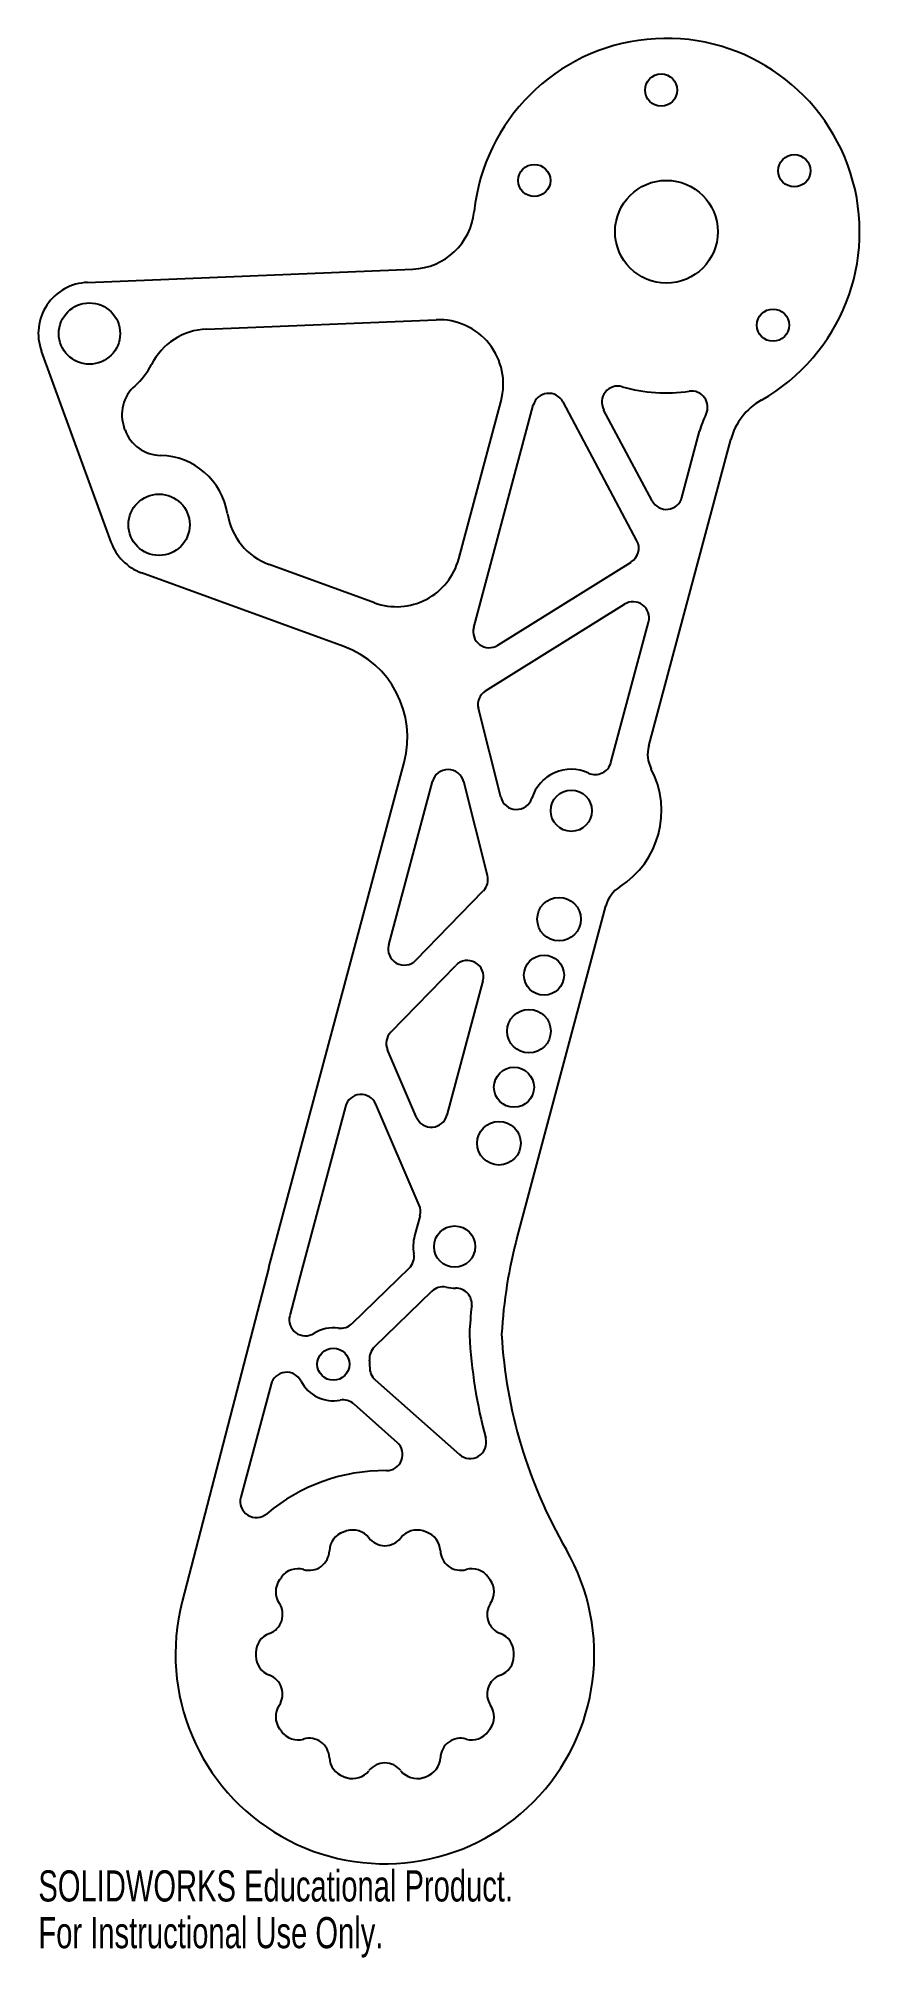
# Model space of a CAD drawing. Header units: millimetres. Extents: x -54 to 74, y -47 to 251.
import ezdxf

# ---------------------------------------------------------------- set-up
doc = ezdxf.new("R2010")
doc.units = ezdxf.units.MM
doc.styles.add('SLDTEXTSTYLE0', font='TXT', dxfattribs={"width": 0.7})

msp = doc.modelspace()

# ---------------------------------------------------------------- linework, layer by layer
at = {"color": 7, "linetype": 'Continuous', "lineweight": 25}
for p, q in [((-46.18, 212.86), (4.33, 214.92)), ((-27.71, 205.6), (7.97, 207.06)), ((-42.51, 172.53), (-53.32, 202.21)), ((11.46, 169.95), (18.03, 194.48)), ((13.79, 159.32), (23.03, 193.79)), ((39.12, 172.77), (27.65, 194.32)), ((41.49, 178.96), (33.96, 193.09)), ((-40.34, 189.95), (-40.45, 190.26)), ((40.96, 140.95), (53.69, 188.46)), ((46.11, 179.49), (48.86, 189.76)), ((-6.36, 156.35), (-37.77, 167.79)), ((-1.62, 163.14), (-17.97, 169.09)), ((17.53, 156.55), (38.24, 169.47)), ((15.62, 149.46), (37.19, 162.93)), ((35.09, 138.35), (40.93, 160.16)), ((18, 132.97), (14.52, 146.73)), ((-18, 60.01), (3, 138.38)), ((0.59, 110.08), (7.39, 135.43)), ((15.91, 120.82), (12.23, 135.4)), ((4.8, 107.69), (15.28, 118.47)), ((20.56, 64.8), (34.31, 116.14)), ((0.91, 96.51), (11, 106.89)), ((15.21, 104.5), (9.62, 83.65)), ((4.91, 83.31), (0.4, 93.78)), ((-6.12, 85.01), (-13.16, 58.73)), ((5.33, 69.7), (-1.41, 85.35)), ((5.45, 68.07), (4.61, 64.93)), ((-18, 59.99), (-31.46, 8.17)), ((3.77, 59.9), (-5.11, 51.29)), ((-13.17, 58.72), (-14.77, 52.54)), ((7.25, 56.31), (-1.63, 47.7)), ((-17.67, 41.91), (-22.37, 24.37)), ((-1.51, 42.59), (11.57, 31)), ((-4.83, 38.85), (1.92, 32.87))]:
    msp.add_line(p, q, dxfattribs=at)
for centre, radius in [((42.88, 242.7), 2.5), ((63.56, 230.18), 2.5), ((23.19, 228.67), 2.5), ((43.7, 220.72), 7.97), ((-45.86, 204.92), 4.76), ((60.25, 206.22), 2.5), ((-35.06, 175.25), 4.76), ((28.94, 130.88), 3.2), ((27.03, 114.06), 3.38), ((24.7, 105.37), 3.11), ((22.37, 96.68), 3.38), ((20.04, 87.98), 3.11), ((17.71, 79.29), 3.38), ((10.83, 63.26), 3.2), ((-8, 45), 2.49)]:
    msp.add_circle(centre, radius, dxfattribs=at)
for centre, radius, start, end in [((43.7, 220.72), 30, 299.427, 173.9762), ((3.92, 224.91), 10, 272.3426, 353.9762), ((-45.86, 204.92), 7.94, 92.3426, 200), ((-27.3, 195.61), 10, 92.3426, 153.3532), ((8.38, 197.07), 10, 345, 92.3426), ((-45.86, 204.92), 10.76, 311.2028, 333.3532), ((-34.82, 192.31), 6, 131.2028, 200), ((36.17, 194.27), 2.5, 74.1148, 208.0336), ((43.7, 220.72), 25, 254.1148, 278.147), ((25.44, 193.14), 2.5, 28.0336, 165), ((47.6, 193.49), 2.5, 334.1989, 98.147), ((63.35, 185.88), 10, 119.427, 165), ((63.35, 185.88), 15, 154.1989, 165), ((-34.7, 192.01), 6, 200, 268.7972), ((-35.06, 175.25), 10.76, 8.9894, 88.7972), ((43.7, 180.14), 2.5, 208.0336, 345), ((-14.55, 178.49), 10, 188.9894, 250), ((36.91, 171.6), 2.5, 301.9664, 28.0336), ((-35.06, 175.25), 7.94, 200, 250), ((1.8, 172.54), 10, 250, 345), ((38.52, 160.81), 2.5, 345, 121.9664), ((16.2, 158.67), 2.5, 165, 301.9664), ((-11.49, 142.26), 15, 345, 70), ((16.94, 147.34), 2.5, 121.9664, 194.1952), ((45.79, 139.66), 5, 165, 207.5369), ((9.8, 134.78), 2.5, 14.1952, 165), ((28.94, 130.88), 6.44, 65.3397, 162.3994), ((32.67, 139), 2.5, 245.3397, 345), ((28.94, 130.88), 14, 302.4631, 27.5369), ((20.42, 133.58), 2.5, 194.1952, 342.3994), ((13.49, 120.21), 2.5, 315.8048, 14.1952), ((39.14, 114.84), 5, 122.4631, 165), ((3.01, 109.43), 2.5, 165, 315.8048), ((12.8, 105.15), 2.5, 345, 135.8048), ((2.7, 94.76), 2.5, 135.8048, 203.308), ((-3.71, 84.36), 2.5, 23.308, 165), ((7.21, 84.29), 2.5, 203.308, 345), ((3.03, 68.71), 2.5, 345, 23.308), ((10.83, 63.26), 6.44, 165, 190.1152), ((93, 45.39), 75, 165, 176.7391), ((-14.93, 59.19), 3.18, 165, 165.4459), ((2.03, 61.69), 2.5, 314.1263, 10.1152), ((-10.75, 58.09), 2.5, 165, 165.4459), ((8.99, 54.51), 2.5, 78.1373, 134.1263), ((10.83, 63.26), 6.44, 258.1373, 271.0213), ((10.99, 54.32), 2.5, 353.7815, 91.0213), ((93, 45.39), 80, 173.7815, 176.8444), ((-12.35, 51.91), 2.5, 165.4459, 302.2159), ((-8, 45), 5.66, 81.8917, 122.2159), ((-6.85, 53.08), 2.5, 261.8917, 314.1263), ((0.11, 45.9), 2.5, 134.1263, 186.3609), ((15.62, 49.65), 2.5, 176.8444, 183.1556), ((93, 53.92), 80, 183.1556, 194.7795), ((93, 53.92), 75, 183.2609, 210.104), ((-8, 45), 5.66, 356.2288, 6.3609), ((-15.26, 41.26), 2.5, 27.2682, 165), ((-8, 45), 5.66, 207.2682, 280.698), ((0.15, 44.46), 2.5, 176.2288, 228.4634), ((-6.48, 36.98), 2.5, 48.4634, 100.698), ((0.26, 31), 2.5, 269.5108, 48.4634), ((13.23, 32.87), 2.5, 228.4634, 14.7795), ((0, 0), 28.5, 89.5108, 130.0713), ((-19.96, 23.72), 2.5, 165, 310.0713), ((-5.41, 15.93), 3.21, 108.7585, 177.7523), ((0, 0), 20.03, 107.2415, 108.7585), ((-4.99, 16.07), 3.21, 38.2477, 107.2415), ((0, 20), 3.15, 218.2477, 321.7523), ((4.99, 16.07), 3.21, 72.7585, 141.7523), ((0, 0), 20.03, 71.2415, 72.7585), ((5.41, 15.93), 3.2, 2.2477, 71.2415), ((0, 0), 32.5, 165.4459, 30.104), ((-11.76, 16.18), 3.15, 254.2477, 357.7523), ((11.76, 16.18), 3.15, 182.2477, 285.7523), ((0, 0), 20.03, 143.2415, 144.7585), ((-13.48, 10.07), 3.21, 74.2477, 143.2415), ((13.48, 10.07), 3.2, 36.7585, 105.7523), ((0, 0), 20.03, 35.2415, 36.7585), ((-13.74, 9.71), 3.21, 144.7585, 213.7523), ((13.74, 9.71), 3.2, 326.2477, 35.2415), ((-19.02, 6.18), 3.15, 290.2477, 33.7523), ((19.02, 6.18), 3.15, 146.2477, 249.7523), ((-16.82, 0.22), 3.21, 110.2477, 179.2415), ((16.82, 0.22), 3.2, 0.7585, 69.7523), ((0, 0), 20.03, 179.2415, 180.7585), ((0, 0), 20.03, 359.2415, 0.7585), ((-16.82, -0.22), 3.21, 180.7585, 249.7523), ((16.82, -0.22), 3.21, 290.2477, 359.2415), ((-19.02, -6.18), 3.14, 326.2477, 69.7523), ((19.02, -6.18), 3.15, 110.2477, 213.7523), ((-13.74, -9.71), 3.21, 146.2477, 215.2415), ((13.74, -9.71), 3.21, 324.7585, 33.7523), ((0, 0), 20.03, 215.2415, 216.7585), ((0, 0), 20.03, 323.2415, 324.7585), ((-13.48, -10.07), 3.21, 216.7585, 285.7523), ((-11.76, -16.18), 3.15, 2.2477, 105.7523), ((11.76, -16.18), 3.15, 74.2477, 177.7523), ((13.48, -10.07), 3.21, 254.2477, 323.2415), ((-5.41, -15.93), 3.2, 182.2477, 251.2415), ((0, -20), 3.15, 38.2477, 141.7523), ((5.41, -15.93), 3.21, 288.7585, 357.7523), ((0, 0), 20.03, 251.2415, 252.7585), ((-4.99, -16.07), 3.21, 252.7585, 321.7523), ((4.99, -16.07), 3.21, 218.2477, 287.2415), ((0, 0), 20.03, 287.2415, 288.7585)]:
    msp.add_arc(centre, radius, start, end, dxfattribs=at)

# ---------------------------------------------------------------- texts
at = {"color": 7, "linetype": 'Continuous', "char_height": 4.8336, "attachment_point": 1, "style": 'SLDTEXTSTYLE0'}
for s, insert in [('SOLIDWORKS Educational Product.', (-53.79, -33.52)), ('For Instructional Use Only.', (-53.79, -40.77))]:
    msp.add_mtext(s, dxfattribs=dict(at, insert=insert))

doc.saveas('drawing.dxf')
